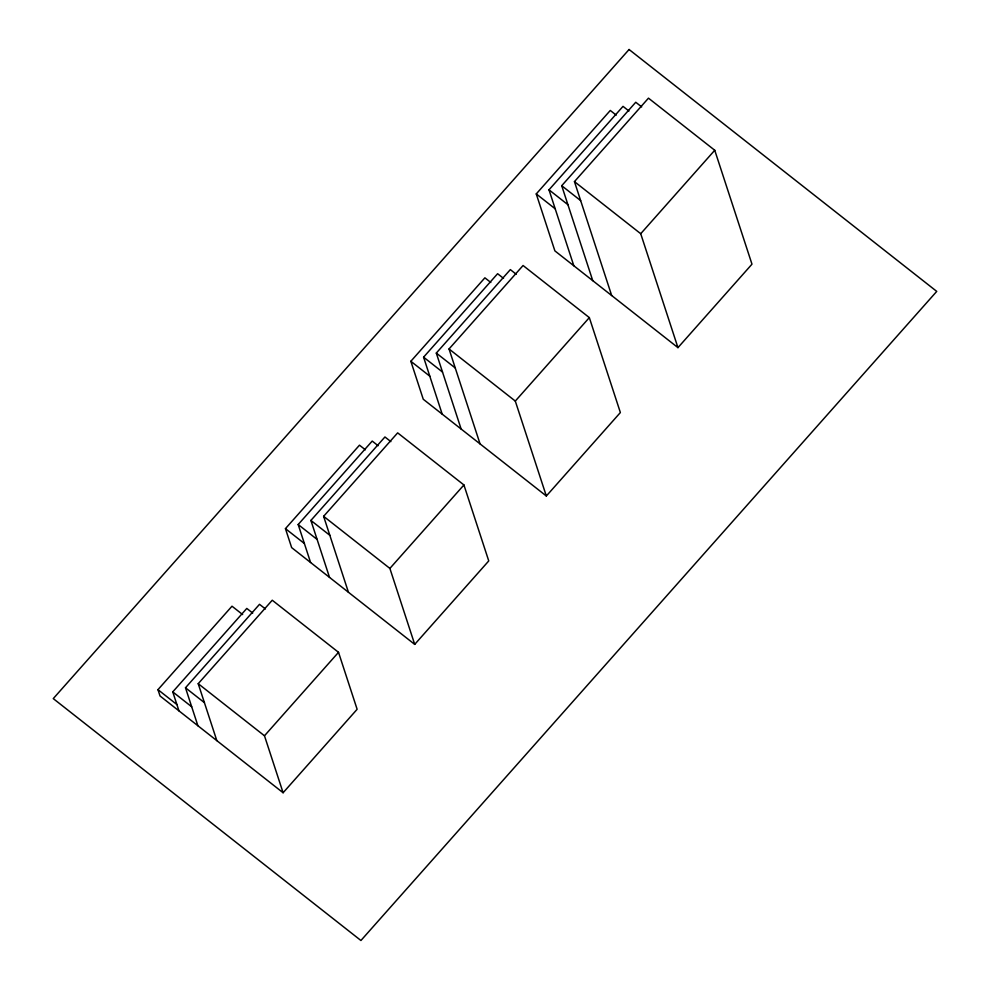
<?xml version="1.0" encoding="UTF-8"?>
<svg xmlns="http://www.w3.org/2000/svg" width="990" height="990" viewBox="0 0 990 990"><rect width="100%" height="100%" fill="white"/><g stroke="black" fill="none" stroke-linecap="round" stroke-linejoin="round"><path stroke-width="1.49" d="M611.684 295.54L574.447 181.615L648.475 98.158L714.743 150.257L751.979 264.181L677.952 347.639L554.883 250.878L536.258 193.916L610.298 110.459L616.213 115.112M573.816 265.765L548.992 189.82L623.019 106.363L628.935 111.016M592.75 280.653L561.714 185.712L635.753 102.255L641.668 106.908M480.063 443.904L449.039 348.963L523.067 265.506L589.335 317.617L620.371 412.545L546.332 496.002L423.262 399.255L410.85 361.276L484.89 277.819L490.805 282.472M442.196 414.129L423.584 357.167L497.611 273.71L503.526 278.363M461.13 429.017L436.305 353.071L510.345 269.614L516.26 274.267M348.443 592.28L323.619 516.322L397.658 432.865L463.926 484.964L488.751 560.922L414.711 644.379L291.654 547.619L285.442 528.635L359.481 445.178L365.397 449.819M310.588 562.506L298.176 524.527L372.203 441.07L378.118 445.723M216.835 740.644L198.21 683.682L272.25 600.225L338.518 652.323L357.13 709.285L283.103 792.743L160.034 695.982L157.967 689.659L231.994 606.202L242.649 614.567M329.522 577.393L310.897 520.431L384.937 436.974L390.852 441.614M178.967 710.87L172.755 691.886L246.795 608.429L252.71 613.082M197.901 725.757L185.489 687.778L259.516 604.321L265.444 608.974M677.952 347.639L640.716 233.714L714.743 150.257M546.332 496.002L515.295 401.074L589.335 317.617M414.711 644.379L389.887 568.421L463.926 484.964M283.103 792.743L264.478 735.78L338.518 652.323M574.447 181.615L640.716 233.714M561.714 185.712L580.647 200.599M548.992 189.82L567.926 204.707M536.258 193.916L555.192 208.803M449.039 348.963L515.295 401.074M436.305 353.071L455.239 367.958M423.584 357.167L442.518 372.054M410.85 361.276L429.784 376.163M323.619 516.322L389.887 568.421M310.897 520.431L329.831 535.305M298.176 524.527L317.097 539.414M285.442 528.635L304.376 543.51M198.21 683.682L264.478 735.78M185.489 687.778L204.423 702.665M172.755 691.886L191.689 706.773M157.967 689.659L176.901 704.546M629.071 49.5L53.262 698.606L360.929 940.5L936.738 291.394L629.071 49.5"/></g></svg>
